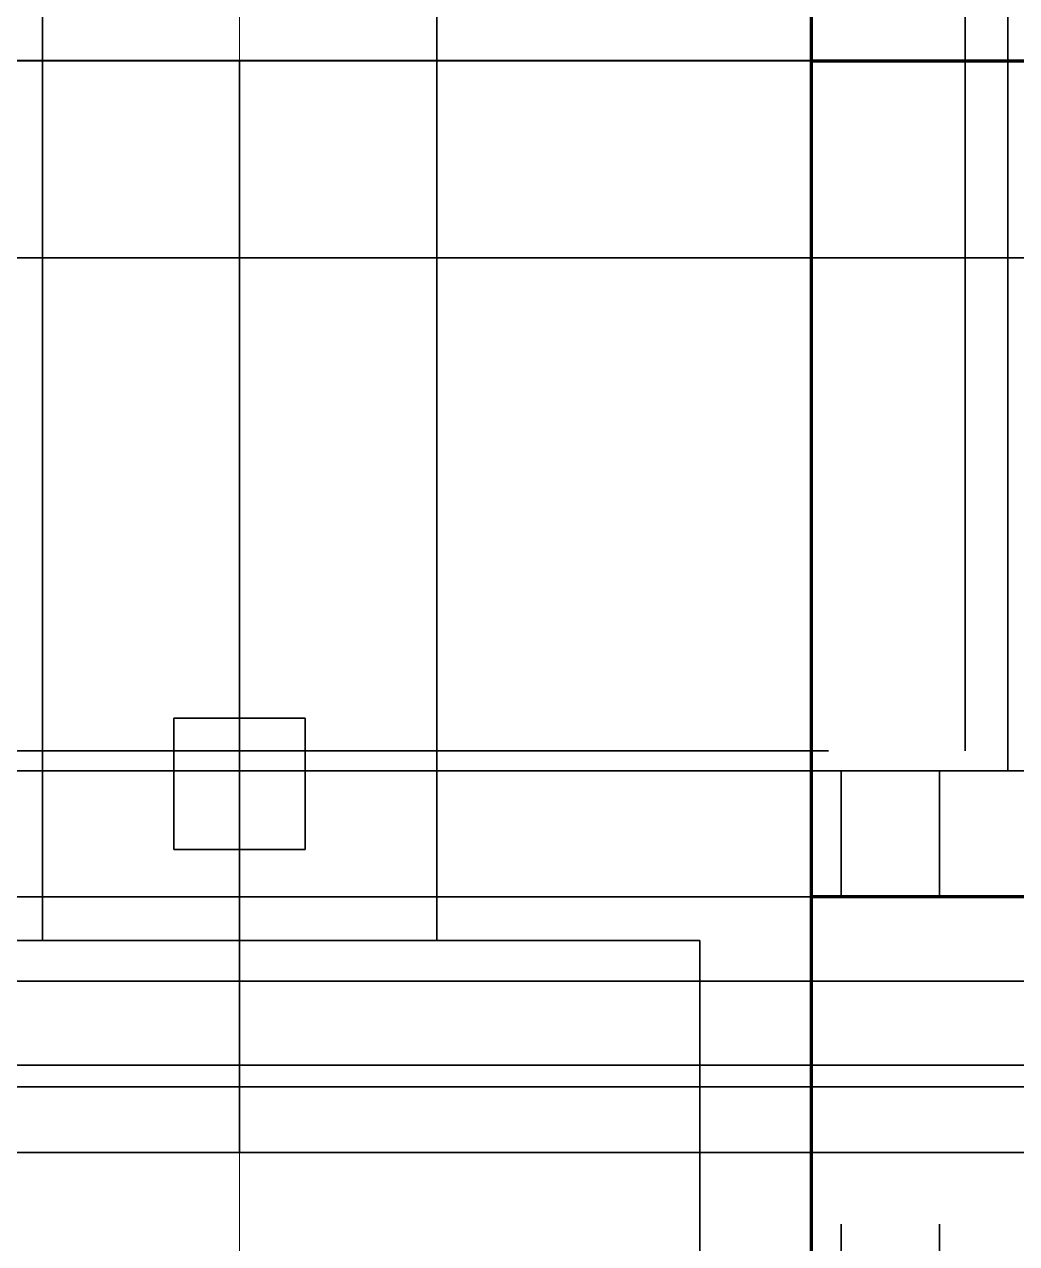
# Model space of a CAD drawing. Header units: millimetres. Extents: x 0 to 2208, y 0 to 420.
# Drawn here: x 188.142 to 191.161, y 229.88 to 233.589 of the extents above; entities that cross this region are included whole.
import ezdxf

# ---------------------------------------------------------------- set-up
doc = ezdxf.new("R2010")
doc.units = ezdxf.units.MM
doc.linetypes.add('IRAM-E-TRAZOS', pattern=[5, 4, -1])
doc.linetypes.add('IRAM-F-TRAZO-PUNTO', pattern=[20, 15, -2, 1, -2])
for name, color, linetype, lineweight in [('01-VISIBLE', 7, 'CONTINUOUS', 70), ('02-OCULTA', 4, 'IRAM-E-TRAZOS', 35), ('03-EJE', 1, 'IRAM-F-TRAZO-PUNTO', 18)]:
    doc.layers.add(name, color=color, linetype=linetype, lineweight=lineweight)

msp = doc.modelspace()

# ---------------------------------------------------------------- linework, layer by layer
at = {"layer": '01-VISIBLE'}
for points in [[(190.537, 229.8485), (190.537, 229.9485), (190.537, 230.0485), (190.537, 230.1485), (190.537, 230.2485), (190.537, 230.3485), (190.537, 230.4485), (190.537, 230.5485), (190.537, 230.6485), (190.537, 230.7485), (190.537, 230.8485), (190.537, 230.9485), (190.537, 231.0485), (190.537, 231.1485), (190.537, 231.2485), (190.537, 231.3485), (190.537, 231.4485), (190.537, 231.5485), (190.537, 231.6485), (190.537, 231.7485), (190.537, 231.8485), (190.537, 231.9485), (190.537, 232.0485), (190.537, 232.1485), (190.537, 232.2485), (190.537, 232.3485), (190.537, 232.4485), (190.537, 232.5485), (190.537, 232.6485), (190.537, 232.7485), (190.537, 232.8485), (190.537, 232.9485), (190.537, 233.0485), (190.537, 233.1485), (190.537, 233.2485), (190.537, 233.3485), (190.537, 233.4485), (190.537, 233.5485), (190.537, 233.6485)], [(190.537, 233.4785), (190.6391, 233.4785), (190.7412, 233.4785), (190.8433, 233.4785), (190.9454, 233.4785), (191.0475, 233.4785), (191.1496, 233.4785), (191.2517, 233.4785), (191.3538, 233.4785), (191.4559, 233.4785), (191.5581, 233.4785), (191.6602, 233.4785), (191.7623, 233.4785), (191.8644, 233.4785), (191.9665, 233.4785), (192.0686, 233.4785), (192.1707, 233.4785), (192.2728, 233.4785), (192.3749, 233.4785), (192.477, 233.4785)], [(192.477, 230.9345), (192.3749, 230.9345), (192.2728, 230.9345), (192.1707, 230.9345), (192.0686, 230.9345), (191.9665, 230.9345), (191.8644, 230.9345), (191.7623, 230.9345), (191.6602, 230.9345), (191.5581, 230.9345), (191.4559, 230.9345), (191.3538, 230.9345), (191.2517, 230.9345), (191.1496, 230.9345), (191.0475, 230.9345), (190.9454, 230.9345), (190.8433, 230.9345), (190.7412, 230.9345), (190.6391, 230.9345), (190.537, 230.9345)]]:
    msp.add_lwpolyline(points, dxfattribs=at)
at = {"layer": '02-OCULTA'}
for p, q in [((188.197, 230.802), (188.197, 236.942)), ((189.397, 230.802), (189.397, 236.942)), ((191.005, 235.8399), (191.005, 233.4792)), ((191.005, 233.4785), (191.005, 235.8385)), ((191.1346, 233.4785), (191.1346, 234.2985)), ((186.589, 233.4792), (191.005, 233.4792)), ((191.005, 233.4785), (186.589, 233.4785)), ((188.797, 233.4785), (188.797, 230.157)), ((191.005, 233.4792), (191.005, 231.3785)), ((191.005, 231.3785), (191.005, 233.4785)), ((191.1346, 231.3185), (191.1346, 233.4785)), ((188.597, 231.0785), (188.597, 231.4785)), ((188.597, 231.0785), (188.597, 231.4785)), ((188.997, 231.4785), (188.597, 231.4785)), ((188.997, 231.0785), (188.997, 231.4785)), ((188.997, 231.0785), (188.997, 231.4785)), ((186.589, 231.3785), (191.005, 231.3785)), ((186.589, 231.3785), (191.005, 231.3785)), ((190.627, 125.9385), (190.627, 231.3185)), ((190.927, 125.9385), (190.927, 231.3185)), ((188.997, 231.0785), (188.597, 231.0785)), ((190.197, 229.822), (190.197, 230.802))]:
    msp.add_line(p, q, dxfattribs=at)
for points in [[(188.797, 233.4785), (188.6954, 233.4785), (188.5937, 233.4785), (188.4921, 233.4785), (188.3905, 233.4785), (188.2888, 233.4785), (188.1872, 233.4785), (188.0856, 233.4785), (187.9839, 233.4785), (187.8823, 233.4785), (187.7807, 233.4785), (187.679, 233.4785), (187.5774, 233.4785), (187.4757, 233.4785), (187.3741, 233.4785), (187.2725, 233.4785), (187.1708, 233.4785), (187.0692, 233.4785), (186.9676, 233.4785), (186.8659, 233.4785), (186.7643, 233.4785), (186.6627, 233.4785), (186.561, 233.4785), (186.4594, 233.4785)], [(188.797, 233.4785), (188.6954, 233.4785), (188.5937, 233.4785), (188.4921, 233.4785), (188.3905, 233.4785), (188.2888, 233.4785), (188.1872, 233.4785), (188.0856, 233.4785), (187.9839, 233.4785), (187.8823, 233.4785), (187.7807, 233.4785), (187.679, 233.4785), (187.5774, 233.4785), (187.4757, 233.4785), (187.3741, 233.4785), (187.2725, 233.4785), (187.1708, 233.4785), (187.0692, 233.4785), (186.9676, 233.4785), (186.8659, 233.4785), (186.7643, 233.4785), (186.6627, 233.4785), (186.561, 233.4785), (186.4594, 233.4785)], [(188.797, 233.4785), (188.6939, 233.4785), (188.5908, 233.4785), (188.4878, 233.4785), (188.3847, 233.4785), (188.2816, 233.4785), (188.1785, 233.4785), (188.0755, 233.4785)], [(188.797, 233.4785), (188.6942, 233.4785), (188.5915, 233.4785), (188.4887, 233.4785), (188.386, 233.4785), (188.2832, 233.4785), (188.1804, 233.4785), (188.0777, 233.4785)], [(188.797, 233.4785), (188.6945, 233.4785), (188.592, 233.4785), (188.4895, 233.4785), (188.387, 233.4785), (188.2845, 233.4785), (188.182, 233.4785), (188.0795, 233.4785)], [(188.0805, 233.4785), (188.1829, 233.4785), (188.2852, 233.4785), (188.3876, 233.4785), (188.4899, 233.4785), (188.5923, 233.4785), (188.6946, 233.4785), (188.797, 233.4785), (188.8994, 233.4785), (189.0017, 233.4785), (189.1041, 233.4785), (189.2064, 233.4785), (189.3088, 233.4785), (189.4111, 233.4785), (189.5135, 233.4785), (189.6158, 233.4785), (189.7182, 233.4785), (189.8205, 233.4785), (189.9229, 233.4785), (190.0252, 233.4785), (190.1276, 233.4785), (190.2299, 233.4785), (190.3323, 233.4785), (190.4346, 233.4785), (190.537, 233.4785)], [(188.797, 233.4785), (188.6948, 233.4785), (188.5926, 233.4785), (188.4903, 233.4785), (188.3881, 233.4785), (188.2859, 233.4785), (188.1837, 233.4785), (188.0814, 233.4785)], [(188.0856, 233.4785), (188.1872, 233.4785), (188.2888, 233.4785), (188.3905, 233.4785), (188.4921, 233.4785), (188.5937, 233.4785), (188.6954, 233.4785), (188.797, 233.4785), (188.8986, 233.4785), (189.0003, 233.4785), (189.1019, 233.4785), (189.2035, 233.4785), (189.3052, 233.4785), (189.4068, 233.4785), (189.5084, 233.4785), (189.6101, 233.4785), (189.7117, 233.4785), (189.8133, 233.4785), (189.915, 233.4785), (190.0166, 233.4785), (190.1183, 233.4785), (190.2199, 233.4785), (190.3215, 233.4785), (190.4232, 233.4785), (190.5248, 233.4785), (190.6264, 233.4785), (190.7281, 233.4785), (190.8297, 233.4785), (190.9313, 233.4785), (191.033, 233.4785), (191.1346, 233.4785)], [(188.0856, 233.4785), (188.1872, 233.4785), (188.2888, 233.4785), (188.3905, 233.4785), (188.4921, 233.4785), (188.5937, 233.4785), (188.6954, 233.4785), (188.797, 233.4785), (188.8986, 233.4785), (189.0003, 233.4785), (189.1019, 233.4785), (189.2035, 233.4785), (189.3052, 233.4785), (189.4068, 233.4785), (189.5084, 233.4785), (189.6101, 233.4785), (189.7117, 233.4785), (189.8133, 233.4785), (189.915, 233.4785), (190.0166, 233.4785), (190.1183, 233.4785), (190.2199, 233.4785), (190.3215, 233.4785), (190.4232, 233.4785), (190.5248, 233.4785), (190.6264, 233.4785), (190.7281, 233.4785), (190.8297, 233.4785), (190.9313, 233.4785), (191.033, 233.4785), (191.1346, 233.4785)], [(188.797, 233.4785), (188.6957, 233.4785), (188.5943, 233.4785), (188.493, 233.4785), (188.3916, 233.4785), (188.2903, 233.4785), (188.1889, 233.4785), (188.0876, 233.4785)], [(188.0876, 233.4785), (188.1889, 233.4785), (188.2903, 233.4785), (188.3916, 233.4785), (188.493, 233.4785), (188.5943, 233.4785), (188.6957, 233.4785), (188.797, 233.4785), (188.8983, 233.4785), (188.9997, 233.4785), (189.101, 233.4785), (189.2024, 233.4785), (189.3037, 233.4785), (189.4051, 233.4785), (189.5064, 233.4785), (189.6077, 233.4785), (189.7091, 233.4785), (189.8104, 233.4785), (189.9118, 233.4785), (190.0131, 233.4785), (190.1145, 233.4785), (190.2158, 233.4785), (190.3171, 233.4785), (190.4185, 233.4785), (190.5198, 233.4785), (190.6212, 233.4785), (190.7225, 233.4785), (190.8239, 233.4785), (190.9252, 233.4785), (191.0265, 233.4785), (191.1279, 233.4785), (191.2292, 233.4785)], [(188.797, 233.4785), (188.6963, 233.4785), (188.5955, 233.4785), (188.4948, 233.4785), (188.394, 233.4785), (188.2933, 233.4785), (188.1926, 233.4785), (188.0918, 233.4785)], [(188.0918, 233.4785), (188.1926, 233.4785), (188.2933, 233.4785), (188.394, 233.4785), (188.4948, 233.4785), (188.5955, 233.4785), (188.6963, 233.4785), (188.797, 233.4785), (188.8977, 233.4785), (188.9985, 233.4785), (189.0992, 233.4785), (189.2, 233.4785), (189.3007, 233.4785), (189.4014, 233.4785), (189.5022, 233.4785), (189.6029, 233.4785), (189.7037, 233.4785), (189.8044, 233.4785), (189.9051, 233.4785), (190.0059, 233.4785), (190.1066, 233.4785), (190.2074, 233.4785), (190.3081, 233.4785), (190.4089, 233.4785), (190.5096, 233.4785), (190.6103, 233.4785), (190.7111, 233.4785), (190.8118, 233.4785), (190.9126, 233.4785), (191.0133, 233.4785), (191.114, 233.4785), (191.2148, 233.4785)], [(188.1396, 233.4785), (188.2408, 233.4785), (188.3419, 233.4785), (188.443, 233.4785), (188.5442, 233.4785), (188.6453, 233.4785), (188.7464, 233.4785), (188.8476, 233.4785), (188.9487, 233.4785), (189.0498, 233.4785), (189.151, 233.4785), (189.2521, 233.4785), (189.3532, 233.4785), (189.4544, 233.4785), (189.5555, 233.4785), (189.6566, 233.4785), (189.7578, 233.4785), (189.8589, 233.4785), (189.96, 233.4785), (190.0612, 233.4785), (190.1623, 233.4785), (190.2634, 233.4785), (190.3645, 233.4785), (190.4657, 233.4785), (190.5668, 233.4785), (190.6679, 233.4785), (190.7691, 233.4785), (190.8702, 233.4785), (190.9713, 233.4785), (191.0725, 233.4785), (191.1736, 233.4785)], [(188.1404, 233.4785), (188.2414, 233.4785), (188.3424, 233.4785), (188.4434, 233.4785), (188.5445, 233.4785), (188.6455, 233.4785), (188.7465, 233.4785), (188.8475, 233.4785), (188.9485, 233.4785), (189.0495, 233.4785), (189.1506, 233.4785), (189.2516, 233.4785), (189.3526, 233.4785), (189.4536, 233.4785), (189.5546, 233.4785), (189.6556, 233.4785), (189.7567, 233.4785), (189.8577, 233.4785), (189.9587, 233.4785), (190.0597, 233.4785), (190.1607, 233.4785), (190.2617, 233.4785), (190.3628, 233.4785), (190.4638, 233.4785), (190.5648, 233.4785), (190.6658, 233.4785), (190.7668, 233.4785), (190.8678, 233.4785), (190.9689, 233.4785), (191.0699, 233.4785), (191.1709, 233.4785)], [(188.141, 233.4785), (188.2419, 233.4785), (188.3428, 233.4785), (188.4438, 233.4785), (188.5447, 233.4785), (188.6456, 233.4785), (188.7465, 233.4785), (188.8475, 233.4785), (188.9484, 233.4785), (189.0493, 233.4785), (189.1502, 233.4785), (189.2512, 233.4785), (189.3521, 233.4785), (189.453, 233.4785), (189.5539, 233.4785), (189.6548, 233.4785), (189.7558, 233.4785), (189.8567, 233.4785), (189.9576, 233.4785), (190.0585, 233.4785), (190.1595, 233.4785), (190.2604, 233.4785), (190.3613, 233.4785), (190.4622, 233.4785), (190.5632, 233.4785), (190.6641, 233.4785), (190.765, 233.4785), (190.8659, 233.4785), (190.9668, 233.4785), (191.0678, 233.4785), (191.1687, 233.4785)], [(191.2292, 233.4785), (191.1279, 233.4785), (191.0265, 233.4785), (190.9252, 233.4785), (190.8239, 233.4785), (190.7225, 233.4785), (190.6212, 233.4785), (190.5198, 233.4785), (190.4185, 233.4785), (190.3171, 233.4785), (190.2158, 233.4785), (190.1145, 233.4785), (190.0131, 233.4785), (189.9118, 233.4785), (189.8104, 233.4785), (189.7091, 233.4785), (189.6077, 233.4785), (189.5064, 233.4785), (189.4051, 233.4785), (189.3037, 233.4785), (189.2024, 233.4785), (189.101, 233.4785), (188.9997, 233.4785), (188.8983, 233.4785), (188.797, 233.4785)], [(191.2503, 233.4785), (191.1481, 233.4785), (191.0459, 233.4785), (190.9437, 233.4785), (190.8414, 233.4785), (190.7392, 233.4785), (190.637, 233.4785), (190.5348, 233.4785), (190.4326, 233.4785), (190.3303, 233.4785), (190.2281, 233.4785), (190.1259, 233.4785), (190.0237, 233.4785), (189.9214, 233.4785), (189.8192, 233.4785), (189.717, 233.4785), (189.6148, 233.4785), (189.5126, 233.4785), (189.4103, 233.4785), (189.3081, 233.4785), (189.2059, 233.4785), (189.1037, 233.4785), (189.0014, 233.4785), (188.8992, 233.4785), (188.797, 233.4785)], [(191.2632, 233.4785), (191.1604, 233.4785), (191.0577, 233.4785), (190.9549, 233.4785), (190.8522, 233.4785), (190.7494, 233.4785), (190.6467, 233.4785), (190.5439, 233.4785), (190.4411, 233.4785), (190.3384, 233.4785), (190.2356, 233.4785), (190.1329, 233.4785), (190.0301, 233.4785), (189.9273, 233.4785), (189.8246, 233.4785), (189.7218, 233.4785), (189.6191, 233.4785), (189.5163, 233.4785), (189.4136, 233.4785), (189.3108, 233.4785), (189.208, 233.4785), (189.1053, 233.4785), (189.0025, 233.4785), (188.8998, 233.4785), (188.797, 233.4785)], [(191.1346, 233.4785), (191.033, 233.4785), (190.9313, 233.4785), (190.8297, 233.4785), (190.7281, 233.4785), (190.6264, 233.4785), (190.5248, 233.4785), (190.4232, 233.4785), (190.3215, 233.4785), (190.2199, 233.4785), (190.1183, 233.4785), (190.0166, 233.4785), (189.915, 233.4785), (189.8133, 233.4785), (189.7117, 233.4785), (189.6101, 233.4785), (189.5084, 233.4785), (189.4068, 233.4785), (189.3052, 233.4785), (189.2035, 233.4785), (189.1019, 233.4785), (189.0003, 233.4785), (188.8986, 233.4785), (188.797, 233.4785)], [(191.2148, 233.4785), (191.114, 233.4785), (191.0133, 233.4785), (190.9126, 233.4785), (190.8118, 233.4785), (190.7111, 233.4785), (190.6103, 233.4785), (190.5096, 233.4785), (190.4089, 233.4785), (190.3081, 233.4785), (190.2074, 233.4785), (190.1066, 233.4785), (190.0059, 233.4785), (189.9051, 233.4785), (189.8044, 233.4785), (189.7037, 233.4785), (189.6029, 233.4785), (189.5022, 233.4785), (189.4014, 233.4785), (189.3007, 233.4785), (189.2, 233.4785), (189.0992, 233.4785), (188.9985, 233.4785), (188.8977, 233.4785), (188.797, 233.4785)], [(191.1346, 233.4785), (191.033, 233.4785), (190.9313, 233.4785), (190.8297, 233.4785), (190.7281, 233.4785), (190.6264, 233.4785), (190.5248, 233.4785), (190.4232, 233.4785), (190.3215, 233.4785), (190.2199, 233.4785), (190.1183, 233.4785), (190.0166, 233.4785), (189.915, 233.4785), (189.8133, 233.4785), (189.7117, 233.4785), (189.6101, 233.4785), (189.5084, 233.4785), (189.4068, 233.4785), (189.3052, 233.4785), (189.2035, 233.4785), (189.1019, 233.4785), (189.0003, 233.4785), (188.8986, 233.4785), (188.797, 233.4785)], [(191.257, 233.4785), (191.1545, 233.4785), (191.052, 233.4785), (190.9495, 233.4785), (190.847, 233.4785), (190.7445, 233.4785), (190.642, 233.4785), (190.5395, 233.4785), (190.437, 233.4785), (190.3345, 233.4785), (190.232, 233.4785), (190.1295, 233.4785), (190.027, 233.4785), (189.9245, 233.4785), (189.822, 233.4785), (189.7195, 233.4785), (189.617, 233.4785), (189.5145, 233.4785), (189.412, 233.4785), (189.3095, 233.4785), (189.207, 233.4785), (189.1045, 233.4785), (189.002, 233.4785), (188.8995, 233.4785), (188.797, 233.4785)], [(191.1678, 233.4785), (191.0647, 233.4785), (190.9616, 233.4785), (190.8585, 233.4785), (190.7555, 233.4785), (190.6524, 233.4785), (190.5493, 233.4785), (190.4462, 233.4785), (190.3432, 233.4785), (190.2401, 233.4785), (190.137, 233.4785), (190.0339, 233.4785), (189.9308, 233.4785), (189.8278, 233.4785), (189.7247, 233.4785), (189.6216, 233.4785), (189.5185, 233.4785), (189.4155, 233.4785), (189.3124, 233.4785), (189.2093, 233.4785), (189.1062, 233.4785), (189.0032, 233.4785), (188.9001, 233.4785), (188.797, 233.4785)], [(188.797, 232.8785), (188.6939, 232.8785), (188.5908, 232.8785), (188.4878, 232.8785), (188.3847, 232.8785), (188.2816, 232.8785), (188.1785, 232.8785), (188.0755, 232.8785)], [(188.797, 232.8785), (188.6945, 232.8785), (188.592, 232.8785), (188.4895, 232.8785), (188.387, 232.8785), (188.2845, 232.8785), (188.182, 232.8785), (188.0795, 232.8785)], [(188.1396, 232.8785), (188.2408, 232.8785), (188.3419, 232.8785), (188.443, 232.8785), (188.5442, 232.8785), (188.6453, 232.8785), (188.7464, 232.8785), (188.8476, 232.8785), (188.9487, 232.8785), (189.0498, 232.8785), (189.151, 232.8785), (189.2521, 232.8785), (189.3532, 232.8785), (189.4544, 232.8785), (189.5555, 232.8785), (189.6566, 232.8785), (189.7578, 232.8785), (189.8589, 232.8785), (189.96, 232.8785), (190.0612, 232.8785), (190.1623, 232.8785), (190.2634, 232.8785), (190.3645, 232.8785), (190.4657, 232.8785), (190.5668, 232.8785), (190.6679, 232.8785), (190.7691, 232.8785), (190.8702, 232.8785), (190.9713, 232.8785), (191.0725, 232.8785), (191.1736, 232.8785)], [(188.141, 232.8785), (188.2419, 232.8785), (188.3428, 232.8785), (188.4438, 232.8785), (188.5447, 232.8785), (188.6456, 232.8785), (188.7465, 232.8785), (188.8475, 232.8785), (188.9484, 232.8785), (189.0493, 232.8785), (189.1502, 232.8785), (189.2512, 232.8785), (189.3521, 232.8785), (189.453, 232.8785), (189.5539, 232.8785), (189.6548, 232.8785), (189.7558, 232.8785), (189.8567, 232.8785), (189.9576, 232.8785), (190.0585, 232.8785), (190.1595, 232.8785), (190.2604, 232.8785), (190.3613, 232.8785), (190.4622, 232.8785), (190.5632, 232.8785), (190.6641, 232.8785), (190.765, 232.8785), (190.8659, 232.8785), (190.9668, 232.8785), (191.0678, 232.8785), (191.1687, 232.8785)], [(191.257, 232.8785), (191.1545, 232.8785), (191.052, 232.8785), (190.9495, 232.8785), (190.847, 232.8785), (190.7445, 232.8785), (190.642, 232.8785), (190.5395, 232.8785), (190.437, 232.8785), (190.3345, 232.8785), (190.232, 232.8785), (190.1295, 232.8785), (190.027, 232.8785), (189.9245, 232.8785), (189.822, 232.8785), (189.7195, 232.8785), (189.617, 232.8785), (189.5145, 232.8785), (189.412, 232.8785), (189.3095, 232.8785), (189.207, 232.8785), (189.1045, 232.8785), (189.002, 232.8785), (188.8995, 232.8785), (188.797, 232.8785)], [(191.1678, 232.8785), (191.0647, 232.8785), (190.9616, 232.8785), (190.8585, 232.8785), (190.7555, 232.8785), (190.6524, 232.8785), (190.5493, 232.8785), (190.4462, 232.8785), (190.3432, 232.8785), (190.2401, 232.8785), (190.137, 232.8785), (190.0339, 232.8785), (189.9308, 232.8785), (189.8278, 232.8785), (189.7247, 232.8785), (189.6216, 232.8785), (189.5185, 232.8785), (189.4155, 232.8785), (189.3124, 232.8785), (189.2093, 232.8785), (189.1062, 232.8785), (189.0032, 232.8785), (188.9001, 232.8785), (188.797, 232.8785)], [(188.797, 231.4785), (188.7637, 231.4785), (188.7303, 231.4785), (188.697, 231.4785), (188.6637, 231.4785), (188.6303, 231.4785), (188.597, 231.4785)], [(188.997, 231.4785), (188.9637, 231.4785), (188.9303, 231.4785), (188.897, 231.4785), (188.8637, 231.4785), (188.8303, 231.4785), (188.797, 231.4785)], [(188.797, 231.3185), (188.6954, 231.3185), (188.5937, 231.3185), (188.4921, 231.3185), (188.3905, 231.3185), (188.2888, 231.3185), (188.1872, 231.3185), (188.0856, 231.3185), (187.9839, 231.3185), (187.8823, 231.3185), (187.7807, 231.3185), (187.679, 231.3185), (187.5774, 231.3185), (187.4757, 231.3185), (187.3741, 231.3185), (187.2725, 231.3185), (187.1708, 231.3185), (187.0692, 231.3185), (186.9676, 231.3185), (186.8659, 231.3185), (186.7643, 231.3185), (186.6627, 231.3185), (186.561, 231.3185), (186.4594, 231.3185)], [(188.797, 231.3185), (188.6956, 231.3185), (188.5941, 231.3185), (188.4927, 231.3185), (188.3913, 231.3185), (188.2899, 231.3185), (188.1884, 231.3185), (188.087, 231.3185), (187.9856, 231.3185), (187.8841, 231.3185), (187.7827, 231.3185), (187.6813, 231.3185), (187.5799, 231.3185), (187.4784, 231.3185), (187.377, 231.3185), (187.2756, 231.3185), (187.1741, 231.3185), (187.0727, 231.3185), (186.9713, 231.3185), (186.8699, 231.3185), (186.7684, 231.3185), (186.667, 231.3185)], [(188.797, 231.3185), (188.6953, 231.3185), (188.5937, 231.3185), (188.492, 231.3185), (188.3903, 231.3185), (188.2887, 231.3185), (188.187, 231.3185), (188.0853, 231.3185), (187.9837, 231.3185), (187.882, 231.3185), (187.7803, 231.3185), (187.6787, 231.3185), (187.577, 231.3185), (187.4753, 231.3185), (187.3737, 231.3185), (187.272, 231.3185), (187.1703, 231.3185), (187.0687, 231.3185), (186.967, 231.3185)], [(188.797, 231.3185), (188.6942, 231.3185), (188.5915, 231.3185), (188.4887, 231.3185), (188.386, 231.3185), (188.2832, 231.3185), (188.1804, 231.3185), (188.0777, 231.3185)], [(188.0853, 231.3185), (188.187, 231.3185), (188.2887, 231.3185), (188.3903, 231.3185), (188.492, 231.3185), (188.5937, 231.3185), (188.6953, 231.3185), (188.797, 231.3185), (188.8987, 231.3185), (189.0003, 231.3185), (189.102, 231.3185), (189.2037, 231.3185), (189.3053, 231.3185), (189.407, 231.3185), (189.5087, 231.3185), (189.6103, 231.3185), (189.712, 231.3185), (189.8137, 231.3185), (189.9153, 231.3185), (190.017, 231.3185), (190.1187, 231.3185), (190.2203, 231.3185), (190.322, 231.3185), (190.4237, 231.3185), (190.5253, 231.3185), (190.627, 231.3185)], [(188.0856, 231.3185), (188.1872, 231.3185), (188.2888, 231.3185), (188.3905, 231.3185), (188.4921, 231.3185), (188.5937, 231.3185), (188.6954, 231.3185), (188.797, 231.3185), (188.8986, 231.3185), (189.0003, 231.3185), (189.1019, 231.3185), (189.2035, 231.3185), (189.3052, 231.3185), (189.4068, 231.3185), (189.5084, 231.3185), (189.6101, 231.3185), (189.7117, 231.3185), (189.8133, 231.3185), (189.915, 231.3185), (190.0166, 231.3185), (190.1183, 231.3185), (190.2199, 231.3185), (190.3215, 231.3185), (190.4232, 231.3185), (190.5248, 231.3185), (190.6264, 231.3185), (190.7281, 231.3185), (190.8297, 231.3185), (190.9313, 231.3185), (191.033, 231.3185), (191.1346, 231.3185)], [(188.087, 231.3185), (188.1884, 231.3185), (188.2899, 231.3185), (188.3913, 231.3185), (188.4927, 231.3185), (188.5941, 231.3185), (188.6956, 231.3185), (188.797, 231.3185), (188.8984, 231.3185), (188.9999, 231.3185), (189.1013, 231.3185), (189.2027, 231.3185), (189.3041, 231.3185), (189.4056, 231.3185), (189.507, 231.3185), (189.6084, 231.3185), (189.7099, 231.3185), (189.8113, 231.3185), (189.9127, 231.3185), (190.0141, 231.3185), (190.1156, 231.3185), (190.217, 231.3185), (190.3184, 231.3185), (190.4199, 231.3185), (190.5213, 231.3185), (190.6227, 231.3185), (190.7241, 231.3185), (190.8256, 231.3185), (190.927, 231.3185)], [(188.1404, 231.3185), (188.2414, 231.3185), (188.3424, 231.3185), (188.4434, 231.3185), (188.5445, 231.3185), (188.6455, 231.3185), (188.7465, 231.3185), (188.8475, 231.3185), (188.9485, 231.3185), (189.0495, 231.3185), (189.1506, 231.3185), (189.2516, 231.3185), (189.3526, 231.3185), (189.4536, 231.3185), (189.5546, 231.3185), (189.6556, 231.3185), (189.7567, 231.3185), (189.8577, 231.3185), (189.9587, 231.3185), (190.0597, 231.3185), (190.1607, 231.3185), (190.2617, 231.3185), (190.3628, 231.3185), (190.4638, 231.3185), (190.5648, 231.3185), (190.6658, 231.3185), (190.7668, 231.3185), (190.8678, 231.3185), (190.9689, 231.3185), (191.0699, 231.3185), (191.1709, 231.3185)], [(191.2632, 231.3185), (191.1604, 231.3185), (191.0577, 231.3185), (190.9549, 231.3185), (190.8522, 231.3185), (190.7494, 231.3185), (190.6467, 231.3185), (190.5439, 231.3185), (190.4411, 231.3185), (190.3384, 231.3185), (190.2356, 231.3185), (190.1329, 231.3185), (190.0301, 231.3185), (189.9273, 231.3185), (189.8246, 231.3185), (189.7218, 231.3185), (189.6191, 231.3185), (189.5163, 231.3185), (189.4136, 231.3185), (189.3108, 231.3185), (189.208, 231.3185), (189.1053, 231.3185), (189.0025, 231.3185), (188.8998, 231.3185), (188.797, 231.3185)], [(191.1346, 231.3185), (191.033, 231.3185), (190.9313, 231.3185), (190.8297, 231.3185), (190.7281, 231.3185), (190.6264, 231.3185), (190.5248, 231.3185), (190.4232, 231.3185), (190.3215, 231.3185), (190.2199, 231.3185), (190.1183, 231.3185), (190.0166, 231.3185), (189.915, 231.3185), (189.8133, 231.3185), (189.7117, 231.3185), (189.6101, 231.3185), (189.5084, 231.3185), (189.4068, 231.3185), (189.3052, 231.3185), (189.2035, 231.3185), (189.1019, 231.3185), (189.0003, 231.3185), (188.8986, 231.3185), (188.797, 231.3185)], [(190.927, 231.3185), (190.8256, 231.3185), (190.7241, 231.3185), (190.6227, 231.3185), (190.5213, 231.3185), (190.4199, 231.3185), (190.3184, 231.3185), (190.217, 231.3185), (190.1156, 231.3185), (190.0141, 231.3185), (189.9127, 231.3185), (189.8113, 231.3185), (189.7099, 231.3185), (189.6084, 231.3185), (189.507, 231.3185), (189.4056, 231.3185), (189.3041, 231.3185), (189.2027, 231.3185), (189.1013, 231.3185), (188.9999, 231.3185), (188.8984, 231.3185), (188.797, 231.3185)], [(190.627, 231.3185), (190.5253, 231.3185), (190.4237, 231.3185), (190.322, 231.3185), (190.2203, 231.3185), (190.1187, 231.3185), (190.017, 231.3185), (189.9153, 231.3185), (189.8137, 231.3185), (189.712, 231.3185), (189.6103, 231.3185), (189.5087, 231.3185), (189.407, 231.3185), (189.3053, 231.3185), (189.2037, 231.3185), (189.102, 231.3185), (189.0003, 231.3185), (188.8987, 231.3185), (188.797, 231.3185)], [(188.797, 231.0785), (188.7637, 231.0785), (188.7303, 231.0785), (188.697, 231.0785), (188.6637, 231.0785), (188.6303, 231.0785), (188.597, 231.0785)], [(188.997, 231.0785), (188.9637, 231.0785), (188.9303, 231.0785), (188.897, 231.0785), (188.8637, 231.0785), (188.8303, 231.0785), (188.797, 231.0785)], [(190.537, 230.9345), (190.4346, 230.9345), (190.3323, 230.9345), (190.2299, 230.9345), (190.1276, 230.9345), (190.0252, 230.9345), (189.9229, 230.9345), (189.8205, 230.9345), (189.7182, 230.9345), (189.6158, 230.9345), (189.5135, 230.9345), (189.4111, 230.9345), (189.3088, 230.9345), (189.2064, 230.9345), (189.1041, 230.9345), (189.0017, 230.9345), (188.8994, 230.9345), (188.797, 230.9345), (188.6946, 230.9345), (188.5923, 230.9345), (188.4899, 230.9345), (188.3876, 230.9345), (188.2852, 230.9345), (188.1829, 230.9345), (188.0805, 230.9345)], [(188.797, 230.9345), (188.6948, 230.9345), (188.5926, 230.9345), (188.4903, 230.9345), (188.3881, 230.9345), (188.2859, 230.9345), (188.1837, 230.9345), (188.0814, 230.9345)], [(188.797, 230.9345), (188.8992, 230.9345), (189.0014, 230.9345), (189.1037, 230.9345), (189.2059, 230.9345), (189.3081, 230.9345), (189.4103, 230.9345), (189.5126, 230.9345), (189.6148, 230.9345), (189.717, 230.9345), (189.8192, 230.9345), (189.9214, 230.9345), (190.0237, 230.9345), (190.1259, 230.9345), (190.2281, 230.9345), (190.3303, 230.9345), (190.4326, 230.9345), (190.5348, 230.9345), (190.637, 230.9345), (190.7392, 230.9345), (190.8414, 230.9345), (190.9437, 230.9345), (191.0459, 230.9345), (191.1481, 230.9345), (191.2503, 230.9345)], [(188.797, 230.802), (188.697, 230.802), (188.597, 230.802), (188.497, 230.802), (188.397, 230.802), (188.297, 230.802), (188.197, 230.802), (188.097, 230.802), (187.997, 230.802), (187.897, 230.802), (187.797, 230.802), (187.697, 230.802), (187.597, 230.802), (187.497, 230.802), (187.397, 230.802)], [(188.097, 230.802), (188.197, 230.802), (188.297, 230.802), (188.397, 230.802), (188.497, 230.802), (188.597, 230.802), (188.697, 230.802), (188.797, 230.802), (188.897, 230.802), (188.997, 230.802), (189.097, 230.802), (189.197, 230.802), (189.297, 230.802), (189.397, 230.802), (189.497, 230.802), (189.597, 230.802), (189.697, 230.802), (189.797, 230.802), (189.897, 230.802), (189.997, 230.802), (190.097, 230.802), (190.197, 230.802)], [(188.797, 230.802), (188.697, 230.802), (188.597, 230.802), (188.497, 230.802), (188.397, 230.802), (188.297, 230.802), (188.197, 230.802)], [(188.197, 230.802), (188.297, 230.802), (188.397, 230.802), (188.497, 230.802), (188.597, 230.802), (188.697, 230.802), (188.797, 230.802), (188.897, 230.802), (188.997, 230.802), (189.097, 230.802), (189.197, 230.802), (189.297, 230.802), (189.397, 230.802)], [(190.197, 230.802), (190.0893, 230.802), (189.9816, 230.802), (189.8739, 230.802), (189.7662, 230.802), (189.6585, 230.802), (189.5508, 230.802), (189.4432, 230.802), (189.3355, 230.802), (189.2278, 230.802), (189.1201, 230.802), (189.0124, 230.802), (188.9047, 230.802), (188.797, 230.802)], [(189.397, 230.802), (189.297, 230.802), (189.197, 230.802), (189.097, 230.802), (188.997, 230.802), (188.897, 230.802), (188.797, 230.802)], [(188.797, 230.6785), (188.6948, 230.6785), (188.5926, 230.6785), (188.4903, 230.6785), (188.3881, 230.6785), (188.2859, 230.6785), (188.1837, 230.6785), (188.0814, 230.6785)], [(188.797, 230.6785), (188.6969, 230.6785), (188.5969, 230.6785), (188.4968, 230.6785), (188.3968, 230.6785), (188.2967, 230.6785), (188.1967, 230.6785), (188.0966, 230.6785)], [(188.0966, 230.6785), (188.1967, 230.6785), (188.2967, 230.6785), (188.3968, 230.6785), (188.4968, 230.6785), (188.5969, 230.6785), (188.6969, 230.6785), (188.797, 230.6785), (188.8971, 230.6785), (188.9971, 230.6785), (189.0972, 230.6785), (189.1972, 230.6785), (189.2973, 230.6785), (189.3973, 230.6785), (189.4974, 230.6785), (189.5975, 230.6785), (189.6975, 230.6785), (189.7976, 230.6785), (189.8976, 230.6785), (189.9977, 230.6785), (190.0977, 230.6785), (190.1978, 230.6785), (190.2979, 230.6785), (190.3979, 230.6785), (190.498, 230.6785), (190.598, 230.6785), (190.6981, 230.6785), (190.7981, 230.6785), (190.8982, 230.6785), (190.9983, 230.6785), (191.0983, 230.6785), (191.1984, 230.6785)], [(188.797, 230.6785), (188.697, 230.6785), (188.597, 230.6785), (188.497, 230.6785), (188.397, 230.6785), (188.297, 230.6785), (188.197, 230.6785), (188.097, 230.6785)], [(188.097, 230.6785), (188.197, 230.6785), (188.297, 230.6785), (188.397, 230.6785), (188.497, 230.6785), (188.597, 230.6785), (188.697, 230.6785), (188.797, 230.6785), (188.897, 230.6785), (188.997, 230.6785), (189.097, 230.6785), (189.197, 230.6785), (189.297, 230.6785), (189.397, 230.6785), (189.497, 230.6785), (189.597, 230.6785), (189.697, 230.6785), (189.797, 230.6785), (189.897, 230.6785), (189.997, 230.6785), (190.097, 230.6785), (190.197, 230.6785), (190.297, 230.6785), (190.397, 230.6785), (190.497, 230.6785), (190.597, 230.6785), (190.697, 230.6785), (190.797, 230.6785), (190.897, 230.6785), (190.997, 230.6785), (191.097, 230.6785), (191.197, 230.6785)], [(188.1417, 230.6785), (188.2425, 230.6785), (188.3433, 230.6785), (188.4441, 230.6785), (188.5449, 230.6785), (188.6458, 230.6785), (188.7466, 230.6785), (188.8474, 230.6785), (188.9482, 230.6785), (189.0491, 230.6785), (189.1499, 230.6785), (189.2507, 230.6785), (189.3515, 230.6785), (189.4523, 230.6785), (189.5532, 230.6785), (189.654, 230.6785), (189.7548, 230.6785), (189.8556, 230.6785), (189.9565, 230.6785), (190.0573, 230.6785), (190.1581, 230.6785), (190.2589, 230.6785), (190.3597, 230.6785), (190.4606, 230.6785), (190.5614, 230.6785), (190.6622, 230.6785), (190.763, 230.6785), (190.8638, 230.6785), (190.9647, 230.6785), (191.0655, 230.6785), (191.1663, 230.6785)], [(191.1646, 230.6785), (191.0617, 230.6785), (190.9588, 230.6785), (190.8558, 230.6785), (190.7529, 230.6785), (190.6499, 230.6785), (190.547, 230.6785), (190.4441, 230.6785), (190.3411, 230.6785), (190.2382, 230.6785), (190.1352, 230.6785), (190.0323, 230.6785), (189.9294, 230.6785), (189.8264, 230.6785), (189.7235, 230.6785), (189.6205, 230.6785), (189.5176, 230.6785), (189.4146, 230.6785), (189.3117, 230.6785), (189.2088, 230.6785), (189.1058, 230.6785), (189.0029, 230.6785), (188.8999, 230.6785), (188.797, 230.6785)], [(191.1984, 230.6785), (191.0983, 230.6785), (190.9983, 230.6785), (190.8982, 230.6785), (190.7981, 230.6785), (190.6981, 230.6785), (190.598, 230.6785), (190.498, 230.6785), (190.3979, 230.6785), (190.2979, 230.6785), (190.1978, 230.6785), (190.0977, 230.6785), (189.9977, 230.6785), (189.8976, 230.6785), (189.7976, 230.6785), (189.6975, 230.6785), (189.5975, 230.6785), (189.4974, 230.6785), (189.3973, 230.6785), (189.2973, 230.6785), (189.1972, 230.6785), (189.0972, 230.6785), (188.9971, 230.6785), (188.8971, 230.6785), (188.797, 230.6785)], [(191.2503, 230.6785), (191.1481, 230.6785), (191.0459, 230.6785), (190.9437, 230.6785), (190.8414, 230.6785), (190.7392, 230.6785), (190.637, 230.6785), (190.5348, 230.6785), (190.4326, 230.6785), (190.3303, 230.6785), (190.2281, 230.6785), (190.1259, 230.6785), (190.0237, 230.6785), (189.9214, 230.6785), (189.8192, 230.6785), (189.717, 230.6785), (189.6148, 230.6785), (189.5126, 230.6785), (189.4103, 230.6785), (189.3081, 230.6785), (189.2059, 230.6785), (189.1037, 230.6785), (189.0014, 230.6785), (188.8992, 230.6785), (188.797, 230.6785)], [(188.0814, 230.4225), (188.1837, 230.4225), (188.2859, 230.4225), (188.3881, 230.4225), (188.4903, 230.4225), (188.5926, 230.4225), (188.6948, 230.4225), (188.797, 230.4225)], [(188.1417, 230.4225), (188.2425, 230.4225), (188.3433, 230.4225), (188.4441, 230.4225), (188.5449, 230.4225), (188.6458, 230.4225), (188.7466, 230.4225), (188.8474, 230.4225), (188.9482, 230.4225), (189.0491, 230.4225), (189.1499, 230.4225), (189.2507, 230.4225), (189.3515, 230.4225), (189.4523, 230.4225), (189.5532, 230.4225), (189.654, 230.4225), (189.7548, 230.4225), (189.8556, 230.4225), (189.9565, 230.4225), (190.0573, 230.4225), (190.1581, 230.4225), (190.2589, 230.4225), (190.3597, 230.4225), (190.4606, 230.4225), (190.5614, 230.4225), (190.6622, 230.4225), (190.763, 230.4225), (190.8638, 230.4225), (190.9647, 230.4225), (191.0655, 230.4225), (191.1663, 230.4225)], [(188.797, 230.4225), (188.8992, 230.4225), (189.0014, 230.4225), (189.1037, 230.4225), (189.2059, 230.4225), (189.3081, 230.4225), (189.4103, 230.4225), (189.5126, 230.4225), (189.6148, 230.4225), (189.717, 230.4225), (189.8192, 230.4225), (189.9214, 230.4225), (190.0237, 230.4225), (190.1259, 230.4225), (190.2281, 230.4225), (190.3303, 230.4225), (190.4326, 230.4225), (190.5348, 230.4225), (190.637, 230.4225), (190.7392, 230.4225), (190.8414, 230.4225), (190.9437, 230.4225), (191.0459, 230.4225), (191.1481, 230.4225), (191.2503, 230.4225)], [(188.797, 230.357), (188.697, 230.357), (188.597, 230.357), (188.497, 230.357), (188.397, 230.357), (188.297, 230.357), (188.197, 230.357), (188.097, 230.357)], [(188.097, 230.357), (188.197, 230.357), (188.297, 230.357), (188.397, 230.357), (188.497, 230.357), (188.597, 230.357), (188.697, 230.357), (188.797, 230.357), (188.897, 230.357), (188.997, 230.357), (189.097, 230.357), (189.197, 230.357), (189.297, 230.357), (189.397, 230.357), (189.497, 230.357), (189.597, 230.357), (189.697, 230.357), (189.797, 230.357), (189.897, 230.357), (189.997, 230.357), (190.097, 230.357), (190.197, 230.357), (190.297, 230.357), (190.397, 230.357), (190.497, 230.357), (190.597, 230.357), (190.697, 230.357), (190.797, 230.357), (190.897, 230.357), (190.997, 230.357), (191.097, 230.357), (191.197, 230.357)], [(191.1646, 230.357), (191.0617, 230.357), (190.9588, 230.357), (190.8558, 230.357), (190.7529, 230.357), (190.6499, 230.357), (190.547, 230.357), (190.4441, 230.357), (190.3411, 230.357), (190.2382, 230.357), (190.1352, 230.357), (190.0323, 230.357), (189.9294, 230.357), (189.8264, 230.357), (189.7235, 230.357), (189.6205, 230.357), (189.5176, 230.357), (189.4146, 230.357), (189.3117, 230.357), (189.2088, 230.357), (189.1058, 230.357), (189.0029, 230.357), (188.8999, 230.357), (188.797, 230.357)], [(188.797, 230.157), (188.6957, 230.157), (188.5943, 230.157), (188.493, 230.157), (188.3916, 230.157), (188.2903, 230.157), (188.1889, 230.157), (188.0876, 230.157)], [(188.0876, 230.157), (188.1889, 230.157), (188.2903, 230.157), (188.3916, 230.157), (188.493, 230.157), (188.5943, 230.157), (188.6957, 230.157), (188.797, 230.157), (188.8983, 230.157), (188.9997, 230.157), (189.101, 230.157), (189.2024, 230.157), (189.3037, 230.157), (189.4051, 230.157), (189.5064, 230.157), (189.6077, 230.157), (189.7091, 230.157), (189.8104, 230.157), (189.9118, 230.157), (190.0131, 230.157), (190.1145, 230.157), (190.2158, 230.157), (190.3171, 230.157), (190.4185, 230.157), (190.5198, 230.157), (190.6212, 230.157), (190.7225, 230.157), (190.8239, 230.157), (190.9252, 230.157), (191.0265, 230.157), (191.1279, 230.157), (191.2292, 230.157)], [(188.797, 230.157), (188.6969, 230.157), (188.5969, 230.157), (188.4968, 230.157), (188.3968, 230.157), (188.2967, 230.157), (188.1967, 230.157), (188.0966, 230.157)], [(188.0966, 230.157), (188.1967, 230.157), (188.2967, 230.157), (188.3968, 230.157), (188.4968, 230.157), (188.5969, 230.157), (188.6969, 230.157), (188.797, 230.157), (188.8971, 230.157), (188.9971, 230.157), (189.0972, 230.157), (189.1972, 230.157), (189.2973, 230.157), (189.3973, 230.157), (189.4974, 230.157), (189.5975, 230.157), (189.6975, 230.157), (189.7976, 230.157), (189.8976, 230.157), (189.9977, 230.157), (190.0977, 230.157), (190.1978, 230.157), (190.2979, 230.157), (190.3979, 230.157), (190.498, 230.157), (190.598, 230.157), (190.6981, 230.157), (190.7981, 230.157), (190.8982, 230.157), (190.9983, 230.157), (191.0983, 230.157), (191.1984, 230.157)], [(191.1984, 230.157), (191.0983, 230.157), (190.9983, 230.157), (190.8982, 230.157), (190.7981, 230.157), (190.6981, 230.157), (190.598, 230.157), (190.498, 230.157), (190.3979, 230.157), (190.2979, 230.157), (190.1978, 230.157), (190.0977, 230.157), (189.9977, 230.157), (189.8976, 230.157), (189.7976, 230.157), (189.6975, 230.157), (189.5975, 230.157), (189.4974, 230.157), (189.3973, 230.157), (189.2973, 230.157), (189.1972, 230.157), (189.0972, 230.157), (188.9971, 230.157), (188.8971, 230.157), (188.797, 230.157)], [(191.2292, 230.157), (191.1279, 230.157), (191.0265, 230.157), (190.9252, 230.157), (190.8239, 230.157), (190.7225, 230.157), (190.6212, 230.157), (190.5198, 230.157), (190.4185, 230.157), (190.3171, 230.157), (190.2158, 230.157), (190.1145, 230.157), (190.0131, 230.157), (189.9118, 230.157), (189.8104, 230.157), (189.7091, 230.157), (189.6077, 230.157), (189.5064, 230.157), (189.4051, 230.157), (189.3037, 230.157), (189.2024, 230.157), (189.101, 230.157), (188.9997, 230.157), (188.8983, 230.157), (188.797, 230.157)]]:
    msp.add_lwpolyline(points, dxfattribs=at)
at = {"layer": '03-EJE'}
msp.add_line((188.797, 121.3385), (188.797, 243.1205), dxfattribs=at)

doc.saveas('drawing.dxf')
